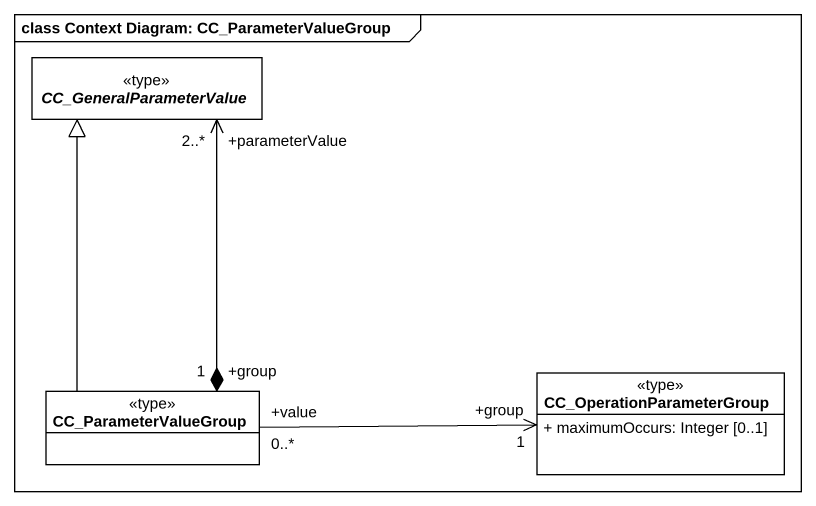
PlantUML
@startuml
mainframe class Context Diagram: CC_ParameterValueGroup
hide circle
hide empty members
skinparam classAttributeIconSize 0
abstract class CC_GeneralParameterValue <<type>>
class CC_ParameterValueGroup <<type>>
class CC_OperationParameterGroup <<type>> {
  + maximumOccurs: Integer [0..1]
}
CC_ParameterValueGroup -up-|> CC_GeneralParameterValue
CC_ParameterValueGroup "+group\n1" *-up-> "+parameterValue\n2..*" CC_GeneralParameterValue
CC_ParameterValueGroup "+value\n0..*" -right-> "+group\n1" CC_OperationParameterGroup
@enduml
